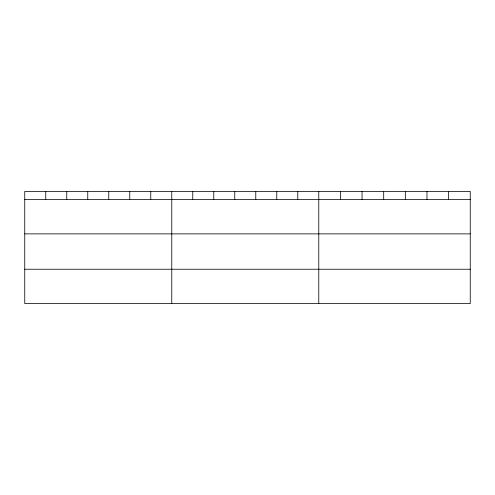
<?xml version="1.0" encoding="UTF-8"?>
<svg xmlns="http://www.w3.org/2000/svg" width="495" height="495" viewBox="0 0 495 495"><rect width="100%" height="100%" fill="white"/><g stroke="black" fill="none" stroke-linecap="round" stroke-linejoin="round"><path stroke-width="0.74" d="M470.25 233.881L470.25 191.441L24.75 191.441L24.75 303.559L470.25 303.559L470.25 233.881L24.75 233.881M24.75 199.559L470.25 199.559M24.75 269.237L470.25 269.237M448.612 191.441L448.612 199.559M426.975 191.441L426.975 199.559M405.337 191.441L405.337 199.559M383.693 191.441L383.693 199.559M362.055 191.441L362.055 199.559M340.418 191.441L340.418 199.559M318.78 191.441L318.78 303.559M297.78 191.441L297.78 199.559M276.773 191.441L276.773 199.559M255.773 191.441L255.773 199.559M234.772 191.441L234.772 199.559M213.772 191.441L213.772 199.559M192.765 191.441L192.765 199.559M171.765 191.441L171.765 303.559M150.765 191.441L150.765 199.559M129.758 191.441L129.758 199.559M108.758 191.441L108.758 199.559M87.757 191.441L87.757 199.559M66.757 191.441L66.757 199.559M45.75 191.441L45.75 199.559"/></g></svg>
